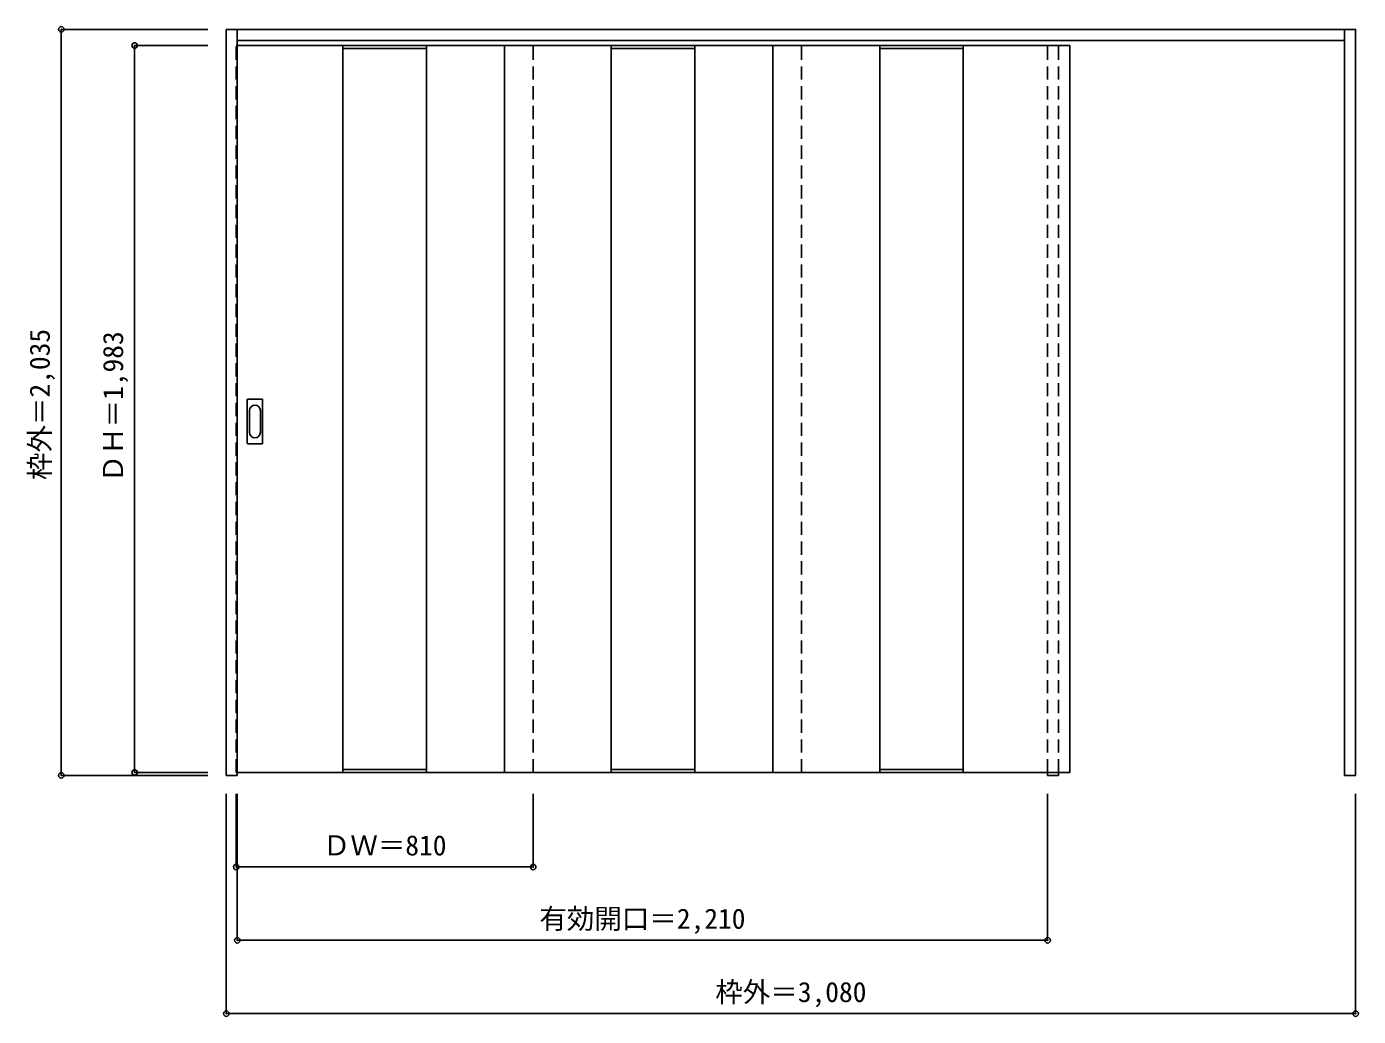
# Model space of a CAD drawing. Units: millimetres, scale not verified. Extents: x -1447 to 2185, y -1372 to 1328.
import ezdxf
from ezdxf.enums import TextEntityAlignment as Align

# ---------------------------------------------------------------- set-up
doc = ezdxf.new("R2010")
doc.units = ezdxf.units.MM
doc.header["$LTSCALE"] = 30
doc.header["$PDMODE"] = 32
doc.header["$PDSIZE"] = 15
doc.linetypes.add('DASHED1', pattern=[1.8, 1.2, -0.6])
doc.layers.add('0-0', color=3, linetype='Continuous')
doc.layers.add('0-1_寸法', color=7, linetype='Continuous')
doc.styles.add('ＭＳ ゴシック', font='')
doc.styles.get('ＭＳ ゴシック').set_extended_font_data('MS Gothic')

msp = doc.modelspace()

# ---------------------------------------------------------------- linework, layer by layer
at = {"layer": '0-0'}
for p, q in [((-872.05, -714.11), (-872.05, 1320.89)), ((2147.95, -714.11), (2147.95, 1320.89)), ((-872.05, 1290.89), (2147.95, 1290.89)), ((-584.05, 1276.89), (-584.05, -706.11)), ((-356.05, 1276.89), (-356.05, -706.11)), ((-143.05, 1276.89), (-143.05, -706.11)), ((147.95, 1276.89), (147.95, -706.11)), ((375.95, 1276.89), (375.95, -706.11)), ((588.95, 1276.89), (588.95, -706.11)), ((879.95, 1276.89), (879.95, -706.11)), ((1107.95, 1276.89), (1107.95, -706.11)), ((-845.05, 191.89), (-845.05, 310.89)), ((-804.55, 312.39), (-843.55, 312.39)), ((-803.05, 191.89), (-803.05, 310.89)), ((-843.55, 190.39), (-804.55, 190.39)), ((-872.05, -706.11), (1398.95, -706.11)), ((1337.95, -706.11), (1337.95, -714.11)), ((1337.95, -714.11), (1367.95, -714.11)), ((1367.95, -706.11), (1367.95, -714.11)), ((2177.95, -714.11), (2147.95, -714.11))]:
    msp.add_line(p, q, dxfattribs=at)
at = {"layer": '0-0', "color": 4, "linetype": 'DASHED1'}
for p, q in [((-875.05, 1276.89), (-872.05, 1276.89)), ((-875.05, -706.11), (-875.05, 1276.89)), ((-65.05, -706.11), (-65.05, 1276.89)), ((666.95, -706.11), (666.95, 1276.89)), ((1337.95, -706.11), (1337.95, 1290.89)), ((1367.95, -706.11), (1367.95, 1290.89)), ((-872.05, -706.11), (-875.05, -706.11))]:
    msp.add_line(p, q, dxfattribs=at)
at = {"layer": '0-0', "color": 7}
for p, q in [((-584.05, 1268.89), (-356.05, 1268.89)), ((147.95, 1268.89), (375.95, 1268.89)), ((879.95, 1268.89), (1107.95, 1268.89)), ((-839.05, 280.99), (-839.05, 221.79)), ((-809.05, 221.79), (-809.05, 280.99)), ((-584.05, -698.11), (-356.05, -698.11)), ((147.95, -698.11), (375.95, -698.11)), ((879.95, -698.11), (1107.95, -698.11))]:
    msp.add_line(p, q, dxfattribs=at)
at = {"layer": '0-0'}
for points in [[(-872.05, -714.11), (-902.05, -714.11), (-902.05, 1320.89)], [(-902.05, 1320.89), (2177.95, 1320.89), (2177.95, -714.11)], [(-872.05, 1276.89), (1398.95, 1276.89), (1398.95, -706.11)]]:
    msp.add_lwpolyline(points, dxfattribs=at)
for centre, start, end in [((-843.55, 310.89), 90, 180), ((-804.55, 310.89), 0, 90), ((-843.55, 191.89), 180, 270), ((-804.55, 191.89), 270, 0)]:
    msp.add_arc(centre, 1.5, start, end, dxfattribs=at)
at = {"layer": '0-0', "color": 7}
for centre, start, end in [((-824.05, 280.99), 0, 180), ((-824.05, 221.79), 180, 0)]:
    msp.add_arc(centre, 15, start, end, dxfattribs=at)
at = {"layer": '0-1_寸法', "color": 4}
for p, q in [((-1352.05, 1320.89), (-952.05, 1320.89)), ((-1352.05, 1320.89), (-1352.05, -714.11)), ((-1152.05, 1276.89), (-1152.05, -706.11)), ((-1152.05, 1276.89), (-952.05, 1276.89)), ((-1352.05, -714.11), (-952.05, -714.11)), ((-1152.05, -706.11), (-952.05, -706.11)), ((-902.05, -1364.11), (-902.05, -764.11)), ((-875.05, -964.11), (-875.05, -764.11)), ((-872.05, -1164.11), (-872.05, -764.11)), ((-65.05, -964.11), (-65.05, -764.11)), ((1337.95, -1164.11), (1337.95, -764.11)), ((2177.95, -1364.11), (2177.95, -764.11)), ((-875.05, -964.11), (-65.05, -964.11)), ((-872.05, -1164.11), (1337.95, -1164.11)), ((-902.05, -1364.11), (2177.95, -1364.11))]:
    msp.add_line(p, q, dxfattribs=at)
at = {"layer": '0-1_寸法'}
for p in [(-1352.05, 1320.89), (-1152.05, 1276.89), (-1352.05, -714.11), (-1152.05, -706.11), (-875.05, -964.11), (-65.05, -964.11), (-872.05, -1164.11), (1337.95, -1164.11), (-902.05, -1364.11), (2177.95, -1364.11)]:
    msp.add_point(p, dxfattribs=at)

# ---------------------------------------------------------------- texts
at = {"layer": '0-1_寸法', "style": 'ＭＳ ゴシック'}
for s, p in [('枠外＝2,035', (-1367.05, 91.64)), ('ＤＨ＝1,983', (-1167.05, 85.14))]:
    msp.add_text(s, height=54.99, rotation=90, dxfattribs=at).set_placement(p, align=Align.BOTTOM_LEFT)
for s, p in [('ＤＷ＝810', (-638.8, -949.11)), ('有効開口＝2,210', (-48.3, -1149.11)), ('枠外＝3,080', (431.7, -1349.11))]:
    msp.add_text(s, height=54.99, dxfattribs=at).set_placement(p, align=Align.BOTTOM_LEFT)

doc.saveas('drawing.dxf')
